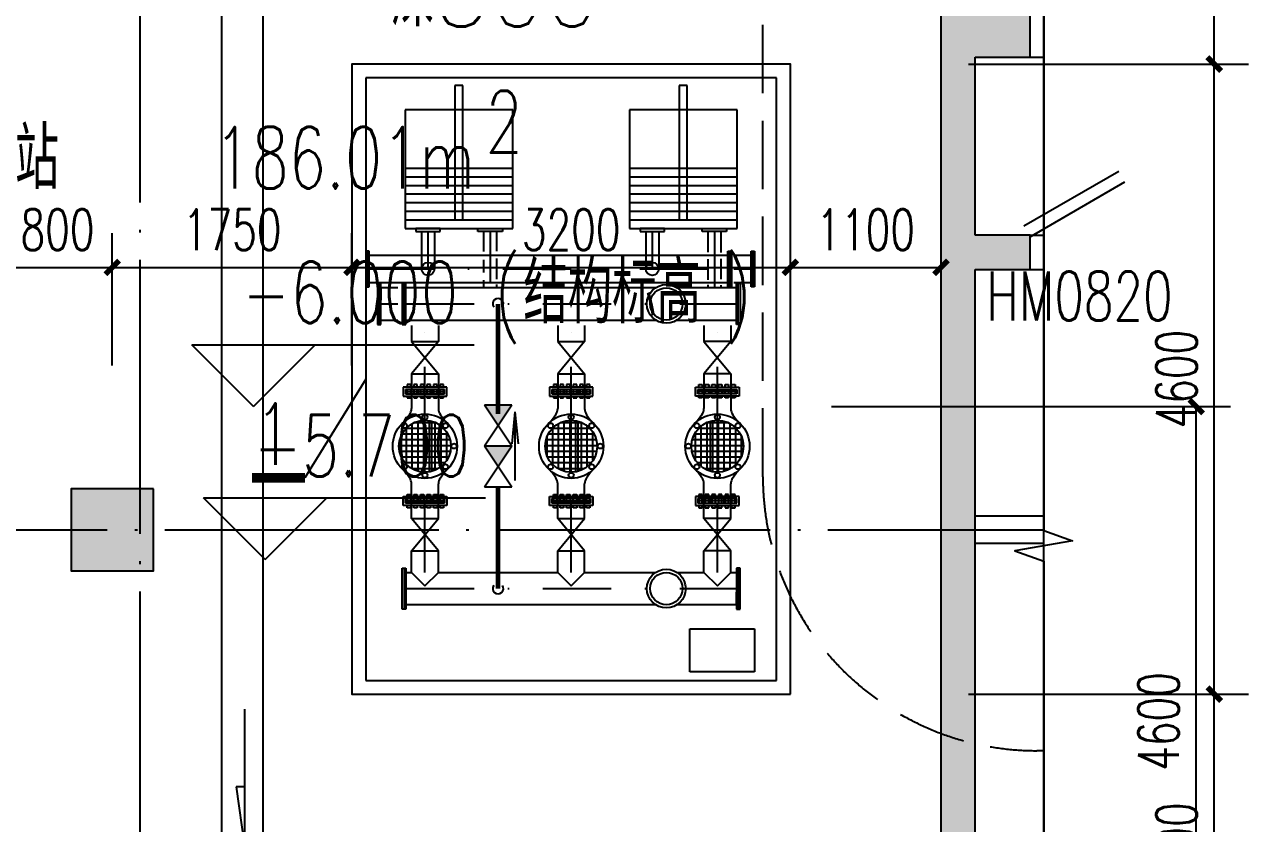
# Model space of a CAD drawing. Extents: x 179183 to 294833, y 947252 to 1004652.
# Drawn here: x 238694 to 247630, y 981425 to 987259 of the extents above; entities that cross this region are included whole.
import ezdxf
from ezdxf.enums import TextEntityAlignment as Align

# ---------------------------------------------------------------- set-up
doc = ezdxf.new("R2010")
doc.units = 0
doc.header["$LTSCALE"] = 1000
for name, pattern in [('CONTINOUS', [0]), ('DASH', [0.35, 0.25, -0.1]), ('DASHDOT', [1, 0.5, -0.25, 0, -0.25]), ('DOTE', [2.42, 2, -0.2, 0.02, -0.2])]:
    doc.linetypes.add(name, pattern=pattern)
for name, color, linetype in [('A-ANNO-IDEN-LEVL', 3, 'Continuous'), ('A-ANNO-TXT', 7, 'Continuous'), ('A-WALL-MSNW', 2, 'Continuous'), ('A-WALL-PATT', 252, 'Continuous'), ('A-WALL-SHEA', 2, 'Continuous'), ('a_bz', 2, 'Continuous'), ('a_shb', 2, 'Continuous'), ('a_shb_jc', 5, 'Continuous'), ('a_shg', 130, 'Continuous'), ('a_建筑_明沟', 1, 'Continuous'), ('a_水', 6, 'Continuous'), ('DIM_SYMB', 3, 'Continuous'), ('DOTE', 1, 'DOTE'), ('E2-栏杆', 92, 'Continuous'), ('PIPE-CUSTOM18', 3, 'HOT_R6'), ('PUB_TEXT', 7, 'Continuous'), ('SHG', 130, 'Continuous'), ('SPACE', 7, 'Continuous'), ('TH_DIM', 3, 'Continuous'), ('WALL', 2, 'Continuous'), ('WINDOW', 4, 'Continuous'), ('WINDOW_TEXT', 7, 'Continuous'), ('结构柱子', 253, 'Continuous')]:
    doc.layers.add(name, color=color, linetype=linetype)
doc.styles.add('_TCH_DIM', font='SIMPLEX', dxfattribs={"bigfont": 'GBCBIG'})
doc.styles.add('_TCH_DIM_T3', font='SIMPLEX', dxfattribs={"width": 0.705882, "bigfont": 'GBCBIG'})
doc.styles.add('_TCH_SPACE', font='SIMPLEX', dxfattribs={"height": 5, "bigfont": 'GBCBIG'})
doc.styles.add('_TCH_WINDOW', font='SIMPLEX', dxfattribs={"height": 3.5, "bigfont": 'GBCBIG'})
doc.styles.add('HZ', font='simplex.shx', dxfattribs={"width": 0.8, "bigfont": 'gbcbig.shx'})
doc.styles.get("Standard").update_dxf_attribs({"font": 'simplex.shx', "width": 0.7, "bigfont": 'gbcbig.shx'})
doc.linetypes.add('HOT_R6', pattern='A,5,-0.1,["R6",Standard,S=0.2,R=0,X=-0.1,Y=-0.1],-0.2', length=5.3)
doc.dimstyles.new('_TCH_ARCH&&100', dxfattribs={"dimtxt": 297.5, "dimasz": 100, "dimexe": 250, "dimexo": 300, "dimgap": 126.25, "dimtad": 1, "dimdec": 0, "dimzin": 0, "dimdsep": 46, "dimtxsty": '_TCH_DIM_T3', "dimblk": 'ARCHTICK', "dimcen": 0.09, "dimclrt": 7, "dimazin": 2, "dimtfac": 1, "dimtdec": 0, "dimtix": 1, "dimtmove": 2, "dimatfit": 3, "dimfxl": 1, "dimtolj": 1, "dimtzin": 0, "dimarcsym": 0})

# ---------------------------------------------------------------- blocks, each defined once
blk = doc.blocks.new('A$Cd0544929')
at = {"layer": 'a_shb'}
for points in [[(1066.2, 2009.9), (866.2, 2009.9), (966.2, 1859.9)], [(1066.2, 1709.9), (866.2, 1709.9), (966.2, 1559.9)]]:
    blk.add_hatch(color=256, dxfattribs=at).paths.add_polyline_path(points)
at = {"layer": 'a_bz', "color": 2, "ltscale": 1000}
for p, q in [((0, 4400), (0, 0)), ((3000, 4400), (0, 4400)), ((3000, 0), (3000, 4400)), ((2644.6, 3102.8), (25.1, 3102.8)), ((2813.7, 3102.8), (2688.4, 3102.8)), ((25.1, 2906.4), (2644.6, 2906.4)), ((234, 2867.1), (110.9, 2867.1)), ((110.9, 2867.1), (110.9, 2775.3)), ((2116.3, 2867.1), (292.5, 2867.1)), ((2707.5, 2867.1), (2272.7, 2867.1)), ((2688.4, 2906.4), (2813.7, 2906.4)), ((110.9, 2631.4), (234, 2631.4)), ((292.5, 2631.4), (2116.3, 2631.4)), ((2272.7, 2631.4), (2707.5, 2631.4)), ((334.3, 2474.2), (530.7, 2474.2)), ((334.3, 2474.2), (530.7, 2238.5)), ((530.7, 2474.2), (334.3, 2238.5)), ((334.3, 2474.2), (530.7, 2474.2)), ((334.3, 2474.2), (530.7, 2238.5)), ((530.7, 2474.2), (334.3, 2238.5)), ((1401.8, 2474.2), (1598.2, 2474.2)), ((1401.8, 2474.2), (1598.2, 2238.5)), ((1598.2, 2474.2), (1401.8, 2238.5)), ((1401.8, 2474.2), (1598.2, 2474.2)), ((1401.8, 2474.2), (1598.2, 2238.5)), ((1598.2, 2474.2), (1401.8, 2238.5)), ((2665.7, 2474.2), (2469.3, 2474.2)), ((2665.7, 2474.2), (2469.3, 2238.5)), ((2469.3, 2474.2), (2665.7, 2238.5)), ((2665.7, 2474.2), (2469.3, 2474.2)), ((2665.7, 2474.2), (2469.3, 2238.5)), ((2469.3, 2474.2), (2665.7, 2238.5)), ((334.3, 2238.5), (530.7, 2238.5)), ((334.3, 2238.5), (530.7, 2238.5)), ((1401.8, 2238.5), (1598.2, 2238.5)), ((1401.8, 2238.5), (1598.2, 2238.5)), ((2665.7, 2238.5), (2469.3, 2238.5)), ((2665.7, 2238.5), (2469.3, 2238.5)), ((334.3, 1181.4), (530.7, 1181.4)), ((334.3, 945.7), (530.7, 1181.4)), ((530.7, 945.7), (334.3, 1181.4)), ((1401.8, 1181.4), (1598.2, 1181.4)), ((1401.8, 945.7), (1598.2, 1181.4)), ((1598.2, 945.7), (1401.8, 1181.4)), ((2665.7, 1181.4), (2469.3, 1181.4)), ((2665.7, 945.7), (2469.3, 1181.4)), ((2469.3, 945.7), (2665.7, 1181.4)), ((334.3, 945.7), (530.7, 945.7)), ((1401.8, 945.7), (1598.2, 945.7)), ((2665.7, 945.7), (2469.3, 945.7)), ((292.5, 788.5), (334.3, 788.5)), ((334.3, 788.5), (432.5, 690.3)), ((432.5, 690.3), (530.7, 788.5)), ((530.7, 788.5), (1401.8, 788.5)), ((1401.8, 788.5), (1500, 690.3)), ((1500, 690.3), (1598.2, 788.5)), ((1598.2, 788.5), (2116.3, 788.5)), ((2272.7, 788.5), (2469.3, 788.5)), ((2469.3, 788.5), (2567.5, 690.3)), ((2567.5, 690.3), (2665.7, 788.5)), ((2665.7, 788.5), (2707.5, 788.5)), ((292.5, 552.8), (292.5, 644.6)), ((2707.5, 552.8), (2707.5, 644.6)), ((2116.3, 552.8), (292.5, 552.8)), ((2707.5, 552.8), (2272.7, 552.8)), ((0, 0), (3000, 0))]:
    blk.add_line(p, q, dxfattribs=at)
at = {"layer": 'a_bz', "ltscale": 1000}
for p, q in [((710.3, 4344.1), (650.8, 4344.1)), ((650.8, 4344.1), (650.8, 3363.3)), ((710.3, 3363.3), (710.3, 4344.1)), ((2347.2, 4344.1), (2287.7, 4344.1)), ((2287.7, 4344.1), (2287.7, 3363.3)), ((2347.2, 3363.3), (2347.2, 4344.1)), ((1074.4, 4165.1), (288.7, 4165.1)), ((288.7, 4165.1), (288.7, 3300.4)), ((1074.4, 3300.4), (1074.4, 4165.1)), ((2711.3, 4165.1), (1925.6, 4165.1)), ((1925.6, 4165.1), (1925.6, 3300.4)), ((2711.3, 3300.4), (2711.3, 4165.1)), ((288.7, 3740.3), (1074.4, 3740.3)), ((288.7, 3677.5), (1074.4, 3677.5)), ((1925.6, 3740.3), (2711.3, 3740.3)), ((1925.6, 3677.5), (2711.3, 3677.5)), ((288.7, 3614.6), (1074.4, 3614.6)), ((1925.6, 3614.6), (2711.3, 3614.6)), ((288.7, 3551.8), (1074.4, 3551.8)), ((288.7, 3488.9), (1074.4, 3488.9)), ((1925.6, 3551.8), (2711.3, 3551.8)), ((1925.6, 3488.9), (2711.3, 3488.9)), ((288.7, 3426.1), (1074.4, 3426.1)), ((1925.6, 3426.1), (2711.3, 3426.1)), ((288.7, 3363.3), (1074.4, 3363.3)), ((650.8, 3363.3), (710.3, 3363.3)), ((1925.6, 3363.3), (2711.3, 3363.3)), ((2287.7, 3363.3), (2347.2, 3363.3)), ((288.7, 3300.4), (1074.4, 3300.4)), ((543.9, 3300.4), (365.6, 3300.4)), ((365.6, 3300.4), (365.6, 3278.5)), ((365.6, 3278.5), (543.9, 3278.5)), ((407.6, 3278.5), (407.6, 3004.6)), ((501.9, 3278.5), (501.9, 3004.6)), ((543.9, 3278.5), (543.9, 3300.4)), ((819.2, 3278.5), (819.2, 3300.4)), ((819.2, 3300.4), (997.5, 3300.4)), ((997.5, 3278.5), (819.2, 3278.5)), ((861.2, 3278.5), (861.2, 3130.6)), ((955.5, 3278.5), (955.5, 3134.2)), ((997.5, 3300.4), (997.5, 3278.5)), ((1925.6, 3300.4), (2711.3, 3300.4)), ((2180.8, 3300.4), (2002.5, 3300.4)), ((2002.5, 3300.4), (2002.5, 3278.5)), ((2002.5, 3278.5), (2180.8, 3278.5)), ((2044.5, 3278.5), (2044.5, 3004.6)), ((2138.8, 3278.5), (2138.8, 3004.6)), ((2180.8, 3278.5), (2180.8, 3300.4)), ((2456.1, 3278.5), (2456.1, 3300.4)), ((2456.1, 3300.4), (2634.4, 3300.4)), ((2634.4, 3278.5), (2456.1, 3278.5)), ((2498.1, 3278.5), (2498.1, 3126)), ((2592.4, 3278.5), (2592.4, 3124.8)), ((2634.4, 3300.4), (2634.4, 3278.5)), ((25.1, 3135.1), (0, 3135.1)), ((0, 3135.1), (0, 2874.1)), ((12.5, 2874.1), (12.5, 3135.1)), ((25.1, 2874.1), (25.1, 3135.1)), ((2644.6, 2874.1), (2644.6, 3135.1)), ((2644.6, 3135.1), (2669.7, 3135.1)), ((2657.1, 2874.1), (2657.1, 3135.1)), ((2669.7, 3135.1), (2669.7, 2874.1)), ((2813.7, 2874.1), (2813.7, 3135.1)), ((2813.7, 3135.1), (2838.8, 3135.1)), ((2826.3, 2874.1), (2826.3, 3135.1)), ((2838.8, 3135.1), (2838.8, 2874.1)), ((0, 2874.1), (25.1, 2874.1)), ((85.8, 2899.4), (85.8, 2599.1)), ((85.8, 2899.4), (110.9, 2899.4)), ((98.3, 2599.1), (98.3, 2899.4)), ((110.9, 2599.1), (110.9, 2899.4)), ((292.5, 2899.4), (267.4, 2899.4)), ((267.4, 2899.4), (267.4, 2599.1)), ((280, 2599.1), (280, 2899.4)), ((292.5, 2599.1), (292.5, 2899.4)), ((955.5, 2891.8), (955.5, 2867.1)), ((2498.1, 2887.8), (2498.1, 2867.1)), ((2592.4, 2886.7), (2592.4, 2867.1)), ((2669.7, 2874.1), (2644.6, 2874.1)), ((2707.5, 2599.1), (2707.5, 2899.4)), ((2707.5, 2899.4), (2732.6, 2899.4)), ((2720, 2599.1), (2720, 2899.4)), ((2732.6, 2899.4), (2732.6, 2599.1)), ((2838.8, 2874.1), (2813.7, 2874.1)), ((85.8, 2599.1), (110.9, 2599.1)), ((267.4, 2599.1), (292.5, 2599.1)), ((334.3, 2592.1), (334.3, 2474.2)), ((334.3, 2592.1), (334.3, 2474.2)), ((530.7, 2592.1), (530.7, 2474.2)), ((530.7, 2592.1), (530.7, 2474.2)), ((1401.8, 2592.1), (1401.8, 2474.2)), ((1401.8, 2592.1), (1401.8, 2474.2)), ((1598.2, 2592.1), (1598.2, 2474.2)), ((1598.2, 2592.1), (1598.2, 2474.2)), ((2469.3, 2592.1), (2469.3, 2474.2)), ((2469.3, 2592.1), (2469.3, 2474.2)), ((2665.7, 2592.1), (2665.7, 2474.2)), ((2665.7, 2592.1), (2665.7, 2474.2)), ((2732.6, 2599.1), (2707.5, 2599.1)), ((334.3, 2238.5), (334.3, 1985.5)), ((530.7, 2238.5), (530.7, 1985.5)), ((1401.8, 2238.5), (1401.8, 1985.5)), ((1598.2, 2238.5), (1598.2, 1985.5)), ((2469.3, 2238.5), (2469.3, 1985.5)), ((2665.7, 2238.5), (2665.7, 1985.5)), ((328.7, 2159.9), (303.4, 2159.9)), ((303.4, 2159.9), (303.4, 2141.8)), ((328.7, 2141.8), (328.7, 2159.9)), ((376.7, 2159.9), (351.4, 2159.9)), ((351.4, 2159.9), (351.4, 2141.8)), ((376.7, 2141.8), (376.7, 2159.9)), ((424.7, 2159.9), (399.4, 2159.9)), ((399.4, 2159.9), (399.4, 2141.8)), ((424.7, 2141.8), (424.7, 2159.9)), ((472.7, 2159.9), (447.4, 2159.9)), ((447.4, 2159.9), (447.4, 2141.8)), ((472.7, 2141.8), (472.7, 2159.9)), ((520.7, 2159.9), (495.4, 2159.9)), ((495.4, 2159.9), (495.4, 2141.8)), ((520.7, 2141.8), (520.7, 2159.9)), ((568.7, 2159.9), (543.4, 2159.9)), ((543.4, 2159.9), (543.4, 2141.8)), ((568.7, 2141.8), (568.7, 2159.9)), ((1396.3, 2159.9), (1370.9, 2159.9)), ((1370.9, 2159.9), (1370.9, 2141.8)), ((1396.3, 2141.8), (1396.3, 2159.9)), ((1444.3, 2159.9), (1418.9, 2159.9)), ((1418.9, 2159.9), (1418.9, 2141.8)), ((1444.3, 2141.8), (1444.3, 2159.9)), ((1492.3, 2159.9), (1466.9, 2159.9)), ((1466.9, 2159.9), (1466.9, 2141.8)), ((1492.3, 2141.8), (1492.3, 2159.9)), ((1540.2, 2159.9), (1514.9, 2159.9)), ((1514.9, 2159.9), (1514.9, 2141.8)), ((1540.2, 2141.8), (1540.2, 2159.9)), ((1588.2, 2159.9), (1562.9, 2159.9)), ((1562.9, 2159.9), (1562.9, 2141.8)), ((1588.2, 2141.8), (1588.2, 2159.9)), ((1636.2, 2159.9), (1610.9, 2159.9)), ((1610.9, 2159.9), (1610.9, 2141.8)), ((1636.2, 2141.8), (1636.2, 2159.9)), ((2431.3, 2141.8), (2431.3, 2159.9)), ((2431.3, 2159.9), (2456.6, 2159.9)), ((2456.6, 2159.9), (2456.6, 2141.8)), ((2479.3, 2141.8), (2479.3, 2159.9)), ((2479.3, 2159.9), (2504.6, 2159.9)), ((2504.6, 2159.9), (2504.6, 2141.8)), ((2527.3, 2141.8), (2527.3, 2159.9)), ((2527.3, 2159.9), (2552.6, 2159.9)), ((2552.6, 2159.9), (2552.6, 2141.8)), ((2575.3, 2141.8), (2575.3, 2159.9)), ((2575.3, 2159.9), (2600.6, 2159.9)), ((2600.6, 2159.9), (2600.6, 2141.8)), ((2623.3, 2141.8), (2623.3, 2159.9)), ((2623.3, 2159.9), (2648.6, 2159.9)), ((2648.6, 2159.9), (2648.6, 2141.8)), ((2671.3, 2141.8), (2671.3, 2159.9)), ((2671.3, 2159.9), (2696.6, 2159.9)), ((2696.6, 2159.9), (2696.6, 2141.8)), ((591.4, 2141.8), (273.6, 2141.8)), ((273.6, 2141.8), (273.6, 2076.1)), ((273.6, 2076.1), (591.4, 2076.1)), ((574.6, 2125), (290.4, 2125)), ((290.4, 2125), (290.4, 2092.8)), ((290.4, 2108.9), (574.6, 2108.9)), ((290.4, 2092.8), (574.6, 2092.8)), ((303.4, 2125), (303.4, 2092.8)), ((303.4, 2076.1), (303.4, 2063.5)), ((303.4, 2063.5), (328.7, 2063.5)), ((328.7, 2092.8), (328.7, 2125)), ((328.7, 2063.5), (328.7, 2076.1)), ((351.4, 2125), (351.4, 2092.8)), ((351.4, 2076.1), (351.4, 2063.5)), ((351.4, 2063.5), (376.7, 2063.5)), ((376.7, 2092.8), (376.7, 2125)), ((376.7, 2063.5), (376.7, 2076.1)), ((382.2, 2125), (382.2, 2092.8)), ((399.4, 2125), (399.4, 2092.8)), ((399.4, 2076.1), (399.4, 2063.5)), ((399.4, 2063.5), (424.7, 2063.5)), ((424.7, 2092.8), (424.7, 2125)), ((424.7, 2063.5), (424.7, 2076.1)), ((447.4, 2125), (447.4, 2092.8)), ((447.4, 2076.1), (447.4, 2063.5)), ((447.4, 2063.5), (472.7, 2063.5)), ((472.7, 2092.8), (472.7, 2125)), ((472.7, 2063.5), (472.7, 2076.1)), ((482.8, 2125), (482.8, 2092.8)), ((495.4, 2125), (495.4, 2092.8)), ((495.4, 2076.1), (495.4, 2063.5)), ((495.4, 2063.5), (520.7, 2063.5)), ((520.7, 2092.8), (520.7, 2125)), ((520.7, 2063.5), (520.7, 2076.1)), ((543.4, 2125), (543.4, 2092.8)), ((543.4, 2076.1), (543.4, 2063.5)), ((543.4, 2063.5), (568.7, 2063.5)), ((568.7, 2092.8), (568.7, 2125)), ((568.7, 2063.5), (568.7, 2076.1)), ((574.6, 2092.8), (574.6, 2125)), ((591.4, 2076.1), (591.4, 2141.8)), ((1658.9, 2141.8), (1341.1, 2141.8)), ((1341.1, 2141.8), (1341.1, 2076.1)), ((1341.1, 2076.1), (1658.9, 2076.1)), ((1642.1, 2125), (1357.9, 2125)), ((1357.9, 2125), (1357.9, 2092.8)), ((1357.9, 2108.9), (1642.1, 2108.9)), ((1357.9, 2092.8), (1642.1, 2092.8)), ((1370.9, 2125), (1370.9, 2092.8)), ((1370.9, 2076.1), (1370.9, 2063.5)), ((1370.9, 2063.5), (1396.3, 2063.5)), ((1396.3, 2092.8), (1396.3, 2125)), ((1396.3, 2063.5), (1396.3, 2076.1)), ((1418.9, 2125), (1418.9, 2092.8)), ((1418.9, 2076.1), (1418.9, 2063.5)), ((1418.9, 2063.5), (1444.3, 2063.5)), ((1444.3, 2092.8), (1444.3, 2125)), ((1444.3, 2063.5), (1444.3, 2076.1)), ((1449.7, 2125), (1449.7, 2092.8)), ((1466.9, 2125), (1466.9, 2092.8)), ((1466.9, 2076.1), (1466.9, 2063.5)), ((1466.9, 2063.5), (1492.3, 2063.5)), ((1492.3, 2092.8), (1492.3, 2125)), ((1492.3, 2063.5), (1492.3, 2076.1)), ((1514.9, 2125), (1514.9, 2092.8)), ((1514.9, 2076.1), (1514.9, 2063.5)), ((1514.9, 2063.5), (1540.2, 2063.5)), ((1540.2, 2092.8), (1540.2, 2125)), ((1540.2, 2063.5), (1540.2, 2076.1)), ((1550.3, 2125), (1550.3, 2092.8)), ((1562.9, 2125), (1562.9, 2092.8)), ((1562.9, 2076.1), (1562.9, 2063.5)), ((1562.9, 2063.5), (1588.2, 2063.5)), ((1588.2, 2092.8), (1588.2, 2125)), ((1588.2, 2063.5), (1588.2, 2076.1)), ((1610.9, 2125), (1610.9, 2092.8)), ((1610.9, 2076.1), (1610.9, 2063.5)), ((1610.9, 2063.5), (1636.2, 2063.5)), ((1636.2, 2092.8), (1636.2, 2125)), ((1636.2, 2063.5), (1636.2, 2076.1)), ((1642.1, 2092.8), (1642.1, 2125)), ((1658.9, 2076.1), (1658.9, 2141.8)), ((2408.6, 2076.1), (2408.6, 2141.8)), ((2408.6, 2141.8), (2726.4, 2141.8)), ((2726.4, 2076.1), (2408.6, 2076.1)), ((2425.4, 2092.8), (2425.4, 2125)), ((2425.4, 2125), (2709.6, 2125)), ((2709.6, 2108.9), (2425.4, 2108.9)), ((2709.6, 2092.8), (2425.4, 2092.8)), ((2431.3, 2092.8), (2431.3, 2125)), ((2431.3, 2063.5), (2431.3, 2076.1)), ((2456.6, 2063.5), (2431.3, 2063.5)), ((2456.6, 2125), (2456.6, 2092.8)), ((2456.6, 2076.1), (2456.6, 2063.5)), ((2479.3, 2092.8), (2479.3, 2125)), ((2479.3, 2063.5), (2479.3, 2076.1)), ((2504.6, 2063.5), (2479.3, 2063.5)), ((2504.6, 2125), (2504.6, 2092.8)), ((2504.6, 2076.1), (2504.6, 2063.5)), ((2517.2, 2125), (2517.2, 2092.8)), ((2527.3, 2092.8), (2527.3, 2125)), ((2527.3, 2063.5), (2527.3, 2076.1)), ((2552.6, 2063.5), (2527.3, 2063.5)), ((2552.6, 2125), (2552.6, 2092.8)), ((2552.6, 2076.1), (2552.6, 2063.5)), ((2575.3, 2092.8), (2575.3, 2125)), ((2575.3, 2063.5), (2575.3, 2076.1)), ((2600.6, 2063.5), (2575.3, 2063.5)), ((2600.6, 2125), (2600.6, 2092.8)), ((2600.6, 2076.1), (2600.6, 2063.5)), ((2617.8, 2125), (2617.8, 2092.8)), ((2623.3, 2092.8), (2623.3, 2125)), ((2623.3, 2063.5), (2623.3, 2076.1)), ((2648.6, 2063.5), (2623.3, 2063.5)), ((2648.6, 2125), (2648.6, 2092.8)), ((2648.6, 2076.1), (2648.6, 2063.5)), ((2671.3, 2092.8), (2671.3, 2125)), ((2671.3, 2063.5), (2671.3, 2076.1)), ((2696.6, 2063.5), (2671.3, 2063.5)), ((2696.6, 2125), (2696.6, 2092.8)), ((2696.6, 2076.1), (2696.6, 2063.5)), ((2709.6, 2125), (2709.6, 2092.8)), ((2726.4, 2141.8), (2726.4, 2076.1)), ((320, 1940.3), (288.3, 1895.2)), ((513.8, 1881.2), (351.1, 1881.2)), ((382.2, 1527.2), (382.2, 1892.7)), ((382.3, 1527.1), (382.3, 1892.8)), ((424.2, 1520.6), (424.2, 1899.3)), ((432.5, 1516.3), (432.5, 1903.6)), ((466.1, 1523.4), (466.1, 1896.5)), ((482.8, 1527.2), (482.8, 1892.7)), ((508, 1536.1), (508, 1883.8)), ((545, 1940.3), (576.7, 1895.2)), ((1387.5, 1940.3), (1355.8, 1895.2)), ((1581.4, 1881.2), (1418.6, 1881.2)), ((1449.7, 1527.2), (1449.7, 1892.7)), ((1449.8, 1527.1), (1449.8, 1892.8)), ((1491.7, 1520.6), (1491.7, 1899.3)), ((1500, 1516.3), (1500, 1903.6)), ((1533.6, 1523.4), (1533.6, 1896.5)), ((1550.3, 1527.2), (1550.3, 1892.7)), ((1575.5, 1536.1), (1575.5, 1883.8)), ((1612.5, 1940.3), (1644.2, 1895.2)), ((2455, 1940.3), (2423.3, 1895.2)), ((2648.9, 1881.2), (2486.2, 1881.2)), ((2491.9, 1536.1), (2491.9, 1883.8)), ((2517.2, 1527.2), (2517.2, 1892.7)), ((2533.8, 1523.4), (2533.8, 1896.5)), ((2567.5, 1516.3), (2567.5, 1903.6)), ((2575.7, 1520.6), (2575.7, 1899.3)), ((2617.6, 1527.1), (2617.6, 1892.8)), ((2617.8, 1527.2), (2617.8, 1892.7)), ((2680, 1940.3), (2711.7, 1895.2)), ((600.7, 1797.4), (264.3, 1797.4)), ((571.1, 1839.3), (293.9, 1839.3)), ((298.5, 1575.9), (298.5, 1844)), ((340.4, 1544.3), (340.4, 1875.6)), ((549.9, 1561.1), (549.9, 1858.8)), ((591.8, 1607.3), (591.8, 1812.6)), ((1668.2, 1797.4), (1331.8, 1797.4)), ((1638.6, 1839.3), (1361.4, 1839.3)), ((1366, 1575.9), (1366, 1844)), ((1407.9, 1544.3), (1407.9, 1875.6)), ((1617.4, 1561.1), (1617.4, 1858.8)), ((1659.3, 1607.3), (1659.3, 1812.6)), ((2735.7, 1797.4), (2399.3, 1797.4)), ((2408.1, 1607.4), (2408.1, 1812.5)), ((2706.1, 1839.3), (2428.9, 1839.3)), ((2450, 1561.2), (2450, 1858.7)), ((2659.5, 1544.2), (2659.5, 1875.7)), ((2701.5, 1575.8), (2701.5, 1844.1)), ((622, 1713.5), (242.9, 1713.5)), ((616.5, 1755.5), (248.4, 1755.5)), ((256.6, 1639.3), (256.6, 1780.6)), ((1689.5, 1713.5), (1310.5, 1713.5)), ((1684, 1755.5), (1316, 1755.5)), ((1324.1, 1639.3), (1324.1, 1780.6)), ((2757.1, 1713.5), (2378, 1713.5)), ((2751.6, 1755.5), (2383.5, 1755.5)), ((2743.4, 1639.1), (2743.4, 1780.8)), ((618.1, 1671.6), (246.8, 1671.6)), ((604.2, 1629.7), (260.7, 1629.7)), ((1685.7, 1671.6), (1314.3, 1671.6)), ((1671.8, 1629.7), (1328.2, 1629.7)), ((2753.2, 1671.6), (2381.9, 1671.6)), ((2739.3, 1629.7), (2395.8, 1629.7)), ((577.5, 1587.8), (287.5, 1587.8)), ((320, 1479.6), (288.3, 1524.7)), ((527.5, 1545.9), (337.5, 1545.9)), ((545, 1479.6), (576.7, 1524.7)), ((1645, 1587.8), (1355, 1587.8)), ((1387.5, 1479.6), (1355.8, 1524.7)), ((1595, 1545.9), (1405, 1545.9)), ((1612.5, 1479.6), (1644.2, 1524.7)), ((2712.5, 1587.8), (2422.5, 1587.8)), ((2455, 1479.6), (2423.3, 1524.7)), ((2662.5, 1545.9), (2472.5, 1545.9)), ((2680, 1479.6), (2711.7, 1524.7)), ((334.3, 1181.4), (334.3, 1434.4)), ((530.7, 1181.4), (530.7, 1434.4)), ((1401.8, 1181.4), (1401.8, 1434.4)), ((1598.2, 1181.4), (1598.2, 1434.4)), ((2469.3, 1181.4), (2469.3, 1434.4)), ((2665.7, 1181.4), (2665.7, 1434.4)), ((273.6, 1278.1), (273.6, 1343.8)), ((273.6, 1343.8), (591.4, 1343.8)), ((303.4, 1343.8), (303.4, 1356.4)), ((303.4, 1356.4), (328.7, 1356.4)), ((328.7, 1356.4), (328.7, 1343.8)), ((351.4, 1343.8), (351.4, 1356.4)), ((351.4, 1356.4), (376.7, 1356.4)), ((376.7, 1356.4), (376.7, 1343.8)), ((399.4, 1343.8), (399.4, 1356.4)), ((399.4, 1356.4), (424.7, 1356.4)), ((424.7, 1356.4), (424.7, 1343.8)), ((447.4, 1343.8), (447.4, 1356.4)), ((447.4, 1356.4), (472.7, 1356.4)), ((472.7, 1356.4), (472.7, 1343.8)), ((495.4, 1343.8), (495.4, 1356.4)), ((495.4, 1356.4), (520.7, 1356.4)), ((520.7, 1356.4), (520.7, 1343.8)), ((543.4, 1343.8), (543.4, 1356.4)), ((543.4, 1356.4), (568.7, 1356.4)), ((568.7, 1356.4), (568.7, 1343.8)), ((591.4, 1343.8), (591.4, 1278.1)), ((1341.1, 1278.1), (1341.1, 1343.8)), ((1341.1, 1343.8), (1658.9, 1343.8)), ((1370.9, 1343.8), (1370.9, 1356.4)), ((1370.9, 1356.4), (1396.3, 1356.4)), ((1396.3, 1356.4), (1396.3, 1343.8)), ((1418.9, 1343.8), (1418.9, 1356.4)), ((1418.9, 1356.4), (1444.3, 1356.4)), ((1444.3, 1356.4), (1444.3, 1343.8)), ((1466.9, 1343.8), (1466.9, 1356.4)), ((1466.9, 1356.4), (1492.3, 1356.4)), ((1492.3, 1356.4), (1492.3, 1343.8)), ((1514.9, 1343.8), (1514.9, 1356.4)), ((1514.9, 1356.4), (1540.2, 1356.4)), ((1540.2, 1356.4), (1540.2, 1343.8)), ((1562.9, 1343.8), (1562.9, 1356.4)), ((1562.9, 1356.4), (1588.2, 1356.4)), ((1588.2, 1356.4), (1588.2, 1343.8)), ((1610.9, 1343.8), (1610.9, 1356.4)), ((1610.9, 1356.4), (1636.2, 1356.4)), ((1636.2, 1356.4), (1636.2, 1343.8)), ((1658.9, 1343.8), (1658.9, 1278.1)), ((2408.6, 1343.8), (2408.6, 1278.1)), ((2726.4, 1343.8), (2408.6, 1343.8)), ((2456.6, 1356.4), (2431.3, 1356.4)), ((2431.3, 1356.4), (2431.3, 1343.8)), ((2456.6, 1343.8), (2456.6, 1356.4)), ((2504.6, 1356.4), (2479.3, 1356.4)), ((2479.3, 1356.4), (2479.3, 1343.8)), ((2504.6, 1343.8), (2504.6, 1356.4)), ((2552.6, 1356.4), (2527.3, 1356.4)), ((2527.3, 1356.4), (2527.3, 1343.8)), ((2552.6, 1343.8), (2552.6, 1356.4)), ((2600.6, 1356.4), (2575.3, 1356.4)), ((2575.3, 1356.4), (2575.3, 1343.8)), ((2600.6, 1343.8), (2600.6, 1356.4)), ((2648.6, 1356.4), (2623.3, 1356.4)), ((2623.3, 1356.4), (2623.3, 1343.8)), ((2648.6, 1343.8), (2648.6, 1356.4)), ((2696.6, 1356.4), (2671.3, 1356.4)), ((2671.3, 1356.4), (2671.3, 1343.8)), ((2696.6, 1343.8), (2696.6, 1356.4)), ((2726.4, 1278.1), (2726.4, 1343.8)), ((591.4, 1278.1), (273.6, 1278.1)), ((290.4, 1294.9), (290.4, 1327.1)), ((290.4, 1327.1), (574.6, 1327.1)), ((290.4, 1311), (574.6, 1311)), ((574.6, 1294.9), (290.4, 1294.9)), ((303.4, 1294.9), (303.4, 1327.1)), ((303.4, 1260), (303.4, 1278.1)), ((328.7, 1260), (303.4, 1260)), ((328.7, 1327.1), (328.7, 1294.9)), ((328.7, 1278.1), (328.7, 1260)), ((351.4, 1294.9), (351.4, 1327.1)), ((351.4, 1260), (351.4, 1278.1)), ((376.7, 1260), (351.4, 1260)), ((376.7, 1327.1), (376.7, 1294.9)), ((376.7, 1278.1), (376.7, 1260)), ((382.2, 1294.9), (382.2, 1327.1)), ((399.4, 1294.9), (399.4, 1327.1)), ((399.4, 1260), (399.4, 1278.1)), ((424.7, 1260), (399.4, 1260)), ((424.7, 1327.1), (424.7, 1294.9)), ((424.7, 1278.1), (424.7, 1260)), ((447.4, 1294.9), (447.4, 1327.1)), ((447.4, 1260), (447.4, 1278.1)), ((472.7, 1260), (447.4, 1260)), ((472.7, 1327.1), (472.7, 1294.9)), ((472.7, 1278.1), (472.7, 1260)), ((482.8, 1294.9), (482.8, 1327.1)), ((495.4, 1294.9), (495.4, 1327.1)), ((495.4, 1260), (495.4, 1278.1)), ((520.7, 1260), (495.4, 1260)), ((520.7, 1327.1), (520.7, 1294.9)), ((520.7, 1278.1), (520.7, 1260)), ((543.4, 1294.9), (543.4, 1327.1)), ((543.4, 1260), (543.4, 1278.1)), ((568.7, 1260), (543.4, 1260)), ((568.7, 1327.1), (568.7, 1294.9)), ((568.7, 1278.1), (568.7, 1260)), ((574.6, 1327.1), (574.6, 1294.9)), ((1658.9, 1278.1), (1341.1, 1278.1)), ((1357.9, 1294.9), (1357.9, 1327.1)), ((1357.9, 1327.1), (1642.1, 1327.1)), ((1357.9, 1311), (1642.1, 1311)), ((1642.1, 1294.9), (1357.9, 1294.9)), ((1370.9, 1294.9), (1370.9, 1327.1)), ((1370.9, 1260), (1370.9, 1278.1)), ((1396.3, 1260), (1370.9, 1260)), ((1396.3, 1327.1), (1396.3, 1294.9)), ((1396.3, 1278.1), (1396.3, 1260)), ((1418.9, 1294.9), (1418.9, 1327.1)), ((1418.9, 1260), (1418.9, 1278.1)), ((1444.3, 1260), (1418.9, 1260)), ((1444.3, 1327.1), (1444.3, 1294.9)), ((1444.3, 1278.1), (1444.3, 1260)), ((1449.7, 1294.9), (1449.7, 1327.1)), ((1466.9, 1294.9), (1466.9, 1327.1)), ((1466.9, 1260), (1466.9, 1278.1)), ((1492.3, 1260), (1466.9, 1260)), ((1492.3, 1327.1), (1492.3, 1294.9)), ((1492.3, 1278.1), (1492.3, 1260)), ((1514.9, 1294.9), (1514.9, 1327.1)), ((1514.9, 1260), (1514.9, 1278.1)), ((1540.2, 1260), (1514.9, 1260)), ((1540.2, 1327.1), (1540.2, 1294.9)), ((1540.2, 1278.1), (1540.2, 1260)), ((1550.3, 1294.9), (1550.3, 1327.1)), ((1562.9, 1294.9), (1562.9, 1327.1)), ((1562.9, 1260), (1562.9, 1278.1)), ((1588.2, 1260), (1562.9, 1260)), ((1588.2, 1327.1), (1588.2, 1294.9)), ((1588.2, 1278.1), (1588.2, 1260)), ((1610.9, 1294.9), (1610.9, 1327.1)), ((1610.9, 1260), (1610.9, 1278.1)), ((1636.2, 1260), (1610.9, 1260)), ((1636.2, 1327.1), (1636.2, 1294.9)), ((1636.2, 1278.1), (1636.2, 1260)), ((1642.1, 1327.1), (1642.1, 1294.9)), ((2408.6, 1278.1), (2726.4, 1278.1)), ((2425.4, 1327.1), (2425.4, 1294.9)), ((2709.6, 1327.1), (2425.4, 1327.1)), ((2709.6, 1311), (2425.4, 1311)), ((2425.4, 1294.9), (2709.6, 1294.9)), ((2431.3, 1327.1), (2431.3, 1294.9)), ((2431.3, 1278.1), (2431.3, 1260)), ((2431.3, 1260), (2456.6, 1260)), ((2456.6, 1294.9), (2456.6, 1327.1)), ((2456.6, 1260), (2456.6, 1278.1)), ((2479.3, 1327.1), (2479.3, 1294.9)), ((2479.3, 1278.1), (2479.3, 1260)), ((2479.3, 1260), (2504.6, 1260)), ((2504.6, 1294.9), (2504.6, 1327.1)), ((2504.6, 1260), (2504.6, 1278.1)), ((2517.2, 1294.9), (2517.2, 1327.1)), ((2527.3, 1327.1), (2527.3, 1294.9)), ((2527.3, 1278.1), (2527.3, 1260)), ((2527.3, 1260), (2552.6, 1260)), ((2552.6, 1294.9), (2552.6, 1327.1)), ((2552.6, 1260), (2552.6, 1278.1)), ((2575.3, 1327.1), (2575.3, 1294.9)), ((2575.3, 1278.1), (2575.3, 1260)), ((2575.3, 1260), (2600.6, 1260)), ((2600.6, 1294.9), (2600.6, 1327.1)), ((2600.6, 1260), (2600.6, 1278.1)), ((2617.8, 1294.9), (2617.8, 1327.1)), ((2623.3, 1327.1), (2623.3, 1294.9)), ((2623.3, 1278.1), (2623.3, 1260)), ((2623.3, 1260), (2648.6, 1260)), ((2648.6, 1294.9), (2648.6, 1327.1)), ((2648.6, 1260), (2648.6, 1278.1)), ((2671.3, 1327.1), (2671.3, 1294.9)), ((2671.3, 1278.1), (2671.3, 1260)), ((2671.3, 1260), (2696.6, 1260)), ((2696.6, 1294.9), (2696.6, 1327.1)), ((2696.6, 1260), (2696.6, 1278.1)), ((2709.6, 1294.9), (2709.6, 1327.1)), ((334.3, 788.5), (334.3, 945.7)), ((530.7, 788.5), (530.7, 945.7)), ((1401.8, 788.5), (1401.8, 945.7)), ((1598.2, 788.5), (1598.2, 945.7)), ((2469.3, 788.5), (2469.3, 945.7)), ((2665.7, 788.5), (2665.7, 945.7)), ((267.4, 520.5), (267.4, 820.8)), ((267.4, 820.8), (292.5, 820.8)), ((280, 820.8), (280, 520.5)), ((292.5, 820.8), (292.5, 520.5)), ((2707.5, 820.8), (2707.5, 520.5)), ((2732.6, 820.8), (2707.5, 820.8)), ((2720, 820.8), (2720, 520.5)), ((2732.6, 520.5), (2732.6, 820.8)), ((292.5, 520.5), (267.4, 520.5)), ((2707.5, 520.5), (2732.6, 520.5)), ((2366.1, 61.9), (2366.1, 375.9)), ((2366.1, 375.9), (2837.8, 375.9)), ((2837.8, 375.9), (2837.8, 61.9)), ((2837.8, 61.9), (2366.1, 61.9))]:
    blk.add_line(p, q, dxfattribs=at)
at = {"layer": 'a_bz', "color": 1, "linetype": 'DASHDOT'}
for p, q in [((454.8, 3278.5), (454.8, 3004.6)), ((908.3, 3278.5), (908.3, 2908.4)), ((2091.7, 3278.5), (2091.7, 3004.6)), ((2545.2, 3278.5), (2545.2, 2867.1)), ((0, 3004.6), (2644.6, 3004.6)), ((2688.4, 3004.6), (2813.7, 3004.6)), ((110.9, 2749.2), (234, 2749.2)), ((292.5, 2749.2), (2707.5, 2749.2)), ((432.5, 788.5), (432.5, 2589.9)), ((1500, 788.5), (1500, 2589.9)), ((2567.5, 788.5), (2567.5, 2589.9)), ((292.5, 670.7), (2707.5, 670.7))]:
    blk.add_line(p, q, dxfattribs=at)
at = {"layer": 'a_bz', "linetype": 'DASH', "ltscale": 1000}
for p, q in [((861.2, 3070.6), (861.2, 2978.9)), ((955.5, 3080), (955.5, 2930.6)), ((2498.1, 3076.9), (2498.1, 2924)), ((2592.4, 3079.3), (2592.4, 2929.9)), ((861.2, 2921.2), (861.2, 2867.1))]:
    blk.add_line(p, q, dxfattribs=at)
at = {"layer": 'a_bz', "color": 3}
for q in [(1065.8, 1728.5), (1112.4, 1728.5), (1089.1, 1459.9)]:
    blk.add_line((1089.1, 1959.9), q, dxfattribs=at)
at = {"layer": 'a_bz', "ltscale": 1000}
for centre, radius in [((454.8, 3004.6), 47.1), ((2091.7, 3004.6), 47.1), ((2194.5, 2749.2), 141.4), ((2194.5, 2749.2), 117.9), ((432.5, 1709.9), 234.8), ((432.5, 1709.9), 189.6), ((282.4, 1860), 18.6), ((432.5, 1922.2), 18.6), ((582.5, 1860), 18.6), ((1500, 1709.9), 234.8), ((1500, 1709.9), 189.6), ((1349.9, 1860), 18.6), ((1500, 1922.2), 18.6), ((1650.1, 1860), 18.6), ((2567.5, 1709.9), 234.8), ((2567.5, 1709.9), 189.6), ((2417.5, 1860), 18.6), ((2567.5, 1922.2), 18.6), ((2717.6, 1860), 18.6), ((644.7, 1710.8), 18.6), ((1712.2, 1710.8), 18.6), ((2355.3, 1710.8), 18.6), ((282.4, 1559.9), 18.6), ((582.5, 1559.9), 18.6), ((1349.9, 1559.9), 18.6), ((1650.1, 1559.9), 18.6), ((2417.5, 1559.9), 18.6), ((2717.6, 1559.9), 18.6), ((432.5, 1497.7), 18.6), ((1500, 1497.7), 18.6), ((2567.5, 1497.7), 18.6), ((2194.5, 670.7), 141.4), ((2194.5, 670.7), 117.9)]:
    blk.add_circle(centre, radius, dxfattribs=at)
for centre, start, end in [((255.7, 1985.5), 324.89417, 0), ((609.3, 1985.5), 180, 215.10583), ((1323.2, 1985.5), 324.89417, 0), ((1676.8, 1985.5), 180, 215.10583), ((2390.7, 1985.5), 324.89417, 360), ((2744.3, 1985.5), 180, 215.10583), ((255.7, 1434.4), 0, 35.10583), ((609.3, 1434.4), 144.89417, 180), ((1323.2, 1434.4), 0, 35.10583), ((1676.8, 1434.4), 144.89417, 180), ((2390.7, 1434.4), 0, 35.10583), ((2744.3, 1434.4), 144.89417, 180)]:
    blk.add_arc(centre, 78.6, start, end, dxfattribs=at)
at = {"layer": 'a_shb'}
for p, q in [((1066.2, 2009.9), (866.2, 2009.9)), ((1066.2, 2009.9), (866.2, 2009.9)), ((1066.2, 1709.9), (866.2, 2009.9)), ((1066.2, 2009.9), (866.2, 1709.9)), ((1066.2, 1709.9), (866.2, 1709.9)), ((1066.2, 1709.9), (866.2, 1709.9)), ((1066.2, 1409.9), (866.2, 1709.9)), ((1066.2, 1709.9), (866.2, 1409.9)), ((1066.2, 1709.9), (866.2, 1709.9)), ((1066.2, 1409.9), (866.2, 1409.9))]:
    blk.add_line(p, q, dxfattribs=at)
at = {"layer": 'a_shg', "color": 2}
for centre, start, end in [((966.2, 2749.2), 324.10376, 215.89624), ((966.2, 670.7), 144.10376, 35.89624)]:
    blk.add_arc(centre, 39.3, start, end, dxfattribs=at)
at = {"layer": 'PIPE-CUSTOM18', "linetype": 'HOT_R6', "const_width": 35}
for points in [[(966.2, 1945.7), (966.2, 2749.2)], [(966.2, 670.7), (966.2, 1409.9)]]:
    blk.add_lwpolyline(points, dxfattribs=at)
blk = doc.blocks.new('$DorLib2D$00000180')
at = {"color": 0}
for p, q in [((-0.557, 0.242), (0.309, 0.742)), ((-0.5, 0.143), (0.366, 0.643))]:
    blk.add_line(p, q, dxfattribs=at)
blk = doc.blocks.new('A$C7DD005BC')
at = {"layer": 'A-WALL-PATT'}
for points in [[(13104.1, 12382.4), (13187.5, 12549), (13187.5, 13849), (13104.1, 14024), (12937.5, 13974), (12937.5, 12349)], [(13187.5, 12249), (13587.5, 12249), (13587.5, 12549), (13187.5, 12549), (13104.1, 12382.4)], [(13104.1, 10824), (13187.5, 10949), (13187.5, 12249), (13104.1, 12382.4), (12937.5, 12349), (12937.5, 10824)], [(13187.5, 10699), (13587.5, 10699), (13587.5, 10949), (13187.5, 10949), (13104.1, 10824)], [(12937.5, 8799), (13187.5, 8799), (13187.5, 10699), (13104.1, 10824), (12937.5, 10824)], [(13137.5, 1915.7), (13187.5, 2049), (13187.5, 8799), (12937.5, 8799), (12937.5, 1899)]]:
    blk.add_hatch(color=256, dxfattribs=at).paths.add_polyline_path(points)
at = {"layer": '结构柱子'}
h = blk.add_hatch(color=6, dxfattribs=at)
h.dxf.hatch_style = 1
h.paths.add_polyline_path([(7187.5, 9099), (6587.5, 9099), (6587.5, 8499), (7187.5, 8499)])
at = {"layer": 'A-ANNO-IDEN-LEVL', "color": 1}
for p, q in [((7918.8, 9699.4), (7468.8, 10149.4)), ((7468.8, 10149.4), (9528.8, 10149.4)), ((7918.8, 9699.4), (8368.8, 10149.4)), ((8003.3, 8581.4), (7553.3, 9031.4)), ((7553.3, 9031.4), (9613.3, 9031.4)), ((8003.3, 8581.4), (8453.3, 9031.4))]:
    blk.add_line(p, q, dxfattribs=at)
at = {"layer": 'A-WALL-MSNW'}
for p, q in [((13686.8, 8899), (13187.5, 8899)), ((13686.8, 8699), (13187.5, 8699))]:
    blk.add_line(p, q, dxfattribs=at)
at = {"layer": 'A-WALL-SHEA'}
for p, q in [((13587.5, 12249), (13587.5, 12549)), ((13187.5, 12249), (13587.5, 12249))]:
    blk.add_line(p, q, dxfattribs=at)
at = {"layer": 'DOTE'}
for p, q in [((7087.5, 20448.7), (7087.5, 416.8)), ((11.2, 8799), (13686.8, 8799))]:
    blk.add_line(p, q, dxfattribs=at)
at = {"layer": 'E2-栏杆', "linetype": 'DASH', "ltscale": 2}
blk.add_lwpolyline([(13686.8, 7185.9), (13636.8, 7185.9, -0.414214), (11636.8, 9185.9), (11636.8, 20448.7)], format="xyb", dxfattribs=at)
at = {"layer": 'WALL'}
for p, q in [((12937.5, 12349), (12937.5, 13974)), ((12937.5, 10824), (12937.5, 12349)), ((13187.5, 10949), (13187.5, 12249)), ((13587.5, 10949), (13187.5, 10949)), ((13587.5, 10699), (13587.5, 10949)), ((12937.5, 8799), (12937.5, 10824)), ((13187.5, 8799), (13187.5, 10699)), ((13187.5, 10699), (13587.5, 10699)), ((12937.5, 1899), (12937.5, 8799)), ((13187.5, 2049), (13187.5, 8799))]:
    blk.add_line(p, q, dxfattribs=at)
at = {"layer": 'WINDOW'}
for p, q in [((13587.5, 12249), (13686.8, 12249)), ((13587.5, 10949), (13686.8, 10949)), ((13587.5, 10699), (13686.8, 10699))]:
    blk.add_line(p, q, dxfattribs=at)
at = {"layer": '结构柱子', "color": 6}
blk.add_lwpolyline([(7187.5, 9099), (6587.5, 9099), (6587.5, 8499), (7187.5, 8499)], close=True, dxfattribs=at)
at = {"layer": 'WINDOW', "color": 1}
ref = blk.add_blockref('$DorLib2D$00000180', (13987.5, 10824), dxfattribs=dict(at, xscale=800, yscale=800, zscale=800))
ref.add_attrib('A', 'HM0820', (13267.5, 10327.3), dxfattribs={"layer": 'WINDOW_TEXT', "height": 357, "style": '_TCH_WINDOW', "width": 0.705882})
at = {"layer": 'A-ANNO-TXT', "color": 1, "style": '_TCH_DIM', "width": 0.705882}
for s, p in [('(', (9678.8, 10306.9)), (')', (11363.3, 10306.9)), ('-6.000', (7833.8, 10306.9)), ('-5.700', (7918.3, 9188.9))]:
    blk.add_text(s, height=450, dxfattribs=at).set_placement(p)
at = {"layer": 'A-ANNO-TXT', "color": 1, "style": '_TCH_DIM'}
blk.add_text('结构标高', height=450, dxfattribs=at).set_placement((9888.8, 10306.9))
at = {"layer": 'PUB_TEXT', "color": 1}
blk.add_text('换热站', height=450, dxfattribs=at).set_placement((5528.3, 11285.9))
at = {"layer": 'SPACE', "color": 1, "style": '_TCH_SPACE', "width": 0.705882}
for s, p in [('2', (9611.8, 11552.6)), ('186.01m', (7631.8, 11290.1))]:
    blk.add_text(s, height=450, dxfattribs=at).set_placement(p)
blk = doc.blocks.new('坡向')
at = {"layer": 'SHG', "color": 1}
for p, q in [((0, 0), (1000, 0)), ((565.5, 60), (1000, 0)), ((565.5, 0), (565.5, 60))]:
    blk.add_line(p, q, dxfattribs=at)
blk = doc.blocks.new('A$C29396FFD')
at = {"layer": 'a_建筑_明沟'}
blk.add_lwpolyline([(300, 2800), (0, 2800), (0, 17750), (300, 17750)], close=True, dxfattribs=at)
for s, height, p in [('深', 450, (1229.1, 10473.7)), ('300', 466.54, (1556.6, 10473.7))]:
    blk.add_text(s, height=height, dxfattribs=at).set_placement(p)
blk = doc.blocks.new('_ArchTick')
at = {"color": 0, "linetype": 'ByBlock', "const_width": 0.4}
blk.add_lwpolyline([(-0.5, -0.5), (0.5, 0.5)], dxfattribs=at)
blk = doc.blocks.new('*D4191')
at = {"layer": 'Defpoints', "color": 0, "transparency": 16777216}
for p in [(245284.8, 994520.1), (247379.5, 994520.1), (245284.8, 986970.1)]:
    blk.add_point(p, dxfattribs=at)
at = {"layer": 'TH_DIM', "color": 0, "lineweight": -2, "transparency": 16777216}
for p, q in [((245584.8, 994520.1), (247629.5, 994520.1)), ((247379.5, 986970.1), (247379.5, 994520.1)), ((245584.8, 986970.1), (247629.5, 986970.1))]:
    blk.add_line(p, q, dxfattribs=at)
at = {"layer": 'TH_DIM', "color": 0, "lineweight": -2, "transparency": 16777216, "xscale": 100, "yscale": 100, "zscale": 100}
for p, rotation in [((247379.5, 994520.1), 90), ((247379.5, 986970.1), 270)]:
    blk.add_blockref('_ArchTick', p, dxfattribs=dict(at, rotation=rotation))
at = {"layer": 'TH_DIM', "color": 7, "transparency": 16777216, "insert": (247104.5, 990745.1), "char_height": 297.5, "attachment_point": 5, "rotation": 90, "style": '_TCH_DIM_T3'}
blk.add_mtext('\\A1;7550', dxfattribs=at)
blk = doc.blocks.new('*D4192')
at = {"layer": 'Defpoints', "color": 0, "transparency": 16777216}
for p in [(245284.8, 986970.1), (247379.5, 986970.1), (245284.8, 982370.1)]:
    blk.add_point(p, dxfattribs=at)
at = {"layer": 'TH_DIM', "color": 0, "lineweight": -2, "transparency": 16777216}
for p, q in [((245584.8, 986970.1), (247629.5, 986970.1)), ((247379.5, 982370.1), (247379.5, 986970.1)), ((245584.8, 982370.1), (247629.5, 982370.1))]:
    blk.add_line(p, q, dxfattribs=at)
at = {"layer": 'TH_DIM', "color": 0, "lineweight": -2, "transparency": 16777216, "xscale": 100, "yscale": 100, "zscale": 100}
for p, rotation in [((247379.5, 986970.1), 90), ((247379.5, 982370.1), 270)]:
    blk.add_blockref('_ArchTick', p, dxfattribs=dict(at, rotation=rotation))
at = {"layer": 'TH_DIM', "color": 7, "transparency": 16777216, "insert": (247104.5, 984670.1), "char_height": 297.5, "attachment_point": 5, "rotation": 90, "style": '_TCH_DIM_T3'}
blk.add_mtext('\\A1;4600', dxfattribs=at)
blk = doc.blocks.new('*D4193')
at = {"layer": 'Defpoints', "color": 0, "transparency": 16777216}
for p in [(245284.8, 982370.1), (247379.5, 982370.1), (245284.8, 980070.1)]:
    blk.add_point(p, dxfattribs=at)
at = {"layer": 'TH_DIM', "color": 0, "lineweight": -2, "transparency": 16777216}
for p, q in [((245584.8, 982370.1), (247629.5, 982370.1)), ((247379.5, 980070.1), (247379.5, 982370.1)), ((245584.8, 980070.1), (247629.5, 980070.1))]:
    blk.add_line(p, q, dxfattribs=at)
at = {"layer": 'TH_DIM', "color": 0, "lineweight": -2, "transparency": 16777216, "xscale": 100, "yscale": 100, "zscale": 100}
for p, rotation in [((247379.5, 982370.1), 90), ((247379.5, 980070.1), 270)]:
    blk.add_blockref('_ArchTick', p, dxfattribs=dict(at, rotation=rotation))
at = {"layer": 'TH_DIM', "color": 7, "transparency": 16777216, "insert": (247104.5, 981220.1), "char_height": 297.5, "attachment_point": 5, "rotation": 90, "style": '_TCH_DIM_T3'}
blk.add_mtext('\\A1;2300', dxfattribs=at)
blk = doc.blocks.new('*D4209')
at = {"layer": 'Defpoints', "color": 0, "transparency": 16777216}
for p in [(239334.8, 985486), (238534.8, 984470.1), (239334.8, 984470.1)]:
    blk.add_point(p, dxfattribs=at)
at = {"layer": 'TH_DIM', "color": 0, "lineweight": -2, "transparency": 16777216}
for p, q in [((238534.8, 984770.1), (238534.8, 985736)), ((239334.8, 984770.1), (239334.8, 985736)), ((238534.8, 985486), (239334.8, 985486))]:
    blk.add_line(p, q, dxfattribs=at)
at = {"layer": 'TH_DIM', "color": 0, "lineweight": -2, "transparency": 16777216, "xscale": 100, "yscale": 100, "zscale": 100, "rotation": 180}
blk.add_blockref('_ArchTick', (238534.8, 985486), dxfattribs=at)
at = {"layer": 'TH_DIM', "color": 0, "lineweight": -2, "transparency": 16777216, "xscale": 100, "yscale": 100, "zscale": 100}
blk.add_blockref('_ArchTick', (239334.8, 985486), dxfattribs=at)
at = {"layer": 'TH_DIM', "color": 7, "transparency": 16777216, "insert": (238934.8, 985761), "char_height": 297.5, "attachment_point": 5, "style": '_TCH_DIM_T3'}
blk.add_mtext('\\A1;800', dxfattribs=at)
blk = doc.blocks.new('*D4210')
at = {"layer": 'Defpoints', "color": 0, "transparency": 16777216}
for p in [(241084.8, 985486), (239334.8, 984470.1), (241084.8, 984470.1)]:
    blk.add_point(p, dxfattribs=at)
at = {"layer": 'TH_DIM', "color": 0, "lineweight": -2, "transparency": 16777216}
for p, q in [((239334.8, 984770.1), (239334.8, 985736)), ((241084.8, 984770.1), (241084.8, 985736)), ((239334.8, 985486), (241084.8, 985486))]:
    blk.add_line(p, q, dxfattribs=at)
at = {"layer": 'TH_DIM', "color": 0, "lineweight": -2, "transparency": 16777216, "xscale": 100, "yscale": 100, "zscale": 100, "rotation": 180}
blk.add_blockref('_ArchTick', (239334.8, 985486), dxfattribs=at)
at = {"layer": 'TH_DIM', "color": 0, "lineweight": -2, "transparency": 16777216, "xscale": 100, "yscale": 100, "zscale": 100}
blk.add_blockref('_ArchTick', (241084.8, 985486), dxfattribs=at)
at = {"layer": 'TH_DIM', "color": 7, "transparency": 16777216, "insert": (240209.8, 985761), "char_height": 297.5, "attachment_point": 5, "style": '_TCH_DIM_T3'}
blk.add_mtext('\\A1;1750', dxfattribs=at)
blk = doc.blocks.new('*D4211')
at = {"layer": 'Defpoints', "color": 0, "transparency": 16777216}
for p in [(244284.8, 985486), (241084.8, 984470.1), (244284.8, 984470.1)]:
    blk.add_point(p, dxfattribs=at)
at = {"layer": 'TH_DIM', "color": 0, "lineweight": -2, "transparency": 16777216}
for p, q in [((241084.8, 984770.1), (241084.8, 985736)), ((244284.8, 984770.1), (244284.8, 985736)), ((241084.8, 985486), (244284.8, 985486))]:
    blk.add_line(p, q, dxfattribs=at)
at = {"layer": 'TH_DIM', "color": 0, "lineweight": -2, "transparency": 16777216, "xscale": 100, "yscale": 100, "zscale": 100, "rotation": 180}
blk.add_blockref('_ArchTick', (241084.8, 985486), dxfattribs=at)
at = {"layer": 'TH_DIM', "color": 0, "lineweight": -2, "transparency": 16777216, "xscale": 100, "yscale": 100, "zscale": 100}
blk.add_blockref('_ArchTick', (244284.8, 985486), dxfattribs=at)
at = {"layer": 'TH_DIM', "color": 7, "transparency": 16777216, "insert": (242684.8, 985761), "char_height": 297.5, "attachment_point": 5, "style": '_TCH_DIM_T3'}
blk.add_mtext('\\A1;3200', dxfattribs=at)
blk = doc.blocks.new('*D4212')
at = {"layer": 'Defpoints', "color": 0, "transparency": 16777216}
for p in [(245384.8, 985486), (244284.8, 984470.1), (245384.8, 984470.1)]:
    blk.add_point(p, dxfattribs=at)
at = {"layer": 'TH_DIM', "color": 0, "lineweight": -2, "transparency": 16777216}
for p, q in [((244284.8, 984770.1), (244284.8, 985736)), ((245384.8, 984770.1), (245384.8, 985736)), ((244284.8, 985486), (245384.8, 985486))]:
    blk.add_line(p, q, dxfattribs=at)
at = {"layer": 'TH_DIM', "color": 0, "lineweight": -2, "transparency": 16777216, "xscale": 100, "yscale": 100, "zscale": 100, "rotation": 180}
blk.add_blockref('_ArchTick', (244284.8, 985486), dxfattribs=at)
at = {"layer": 'TH_DIM', "color": 0, "lineweight": -2, "transparency": 16777216, "xscale": 100, "yscale": 100, "zscale": 100}
blk.add_blockref('_ArchTick', (245384.8, 985486), dxfattribs=at)
at = {"layer": 'TH_DIM', "color": 7, "transparency": 16777216, "insert": (244834.8, 985761), "char_height": 297.5, "attachment_point": 5, "style": '_TCH_DIM_T3'}
blk.add_mtext('\\A1;1100', dxfattribs=at)
blk = doc.blocks.new('*D4220')
at = {"layer": 'Defpoints', "color": 0, "transparency": 16777216}
for p in [(244284.8, 984470.1), (247248.2, 984470.1), (244284.8, 979870.1)]:
    blk.add_point(p, dxfattribs=at)
at = {"layer": 'TH_DIM', "color": 0, "lineweight": -2, "transparency": 16777216}
for p, q in [((244584.8, 984470.1), (247498.2, 984470.1)), ((247248.2, 979870.1), (247248.2, 984470.1)), ((244584.8, 979870.1), (247498.2, 979870.1))]:
    blk.add_line(p, q, dxfattribs=at)
at = {"layer": 'TH_DIM', "color": 0, "lineweight": -2, "transparency": 16777216, "xscale": 100, "yscale": 100, "zscale": 100}
for p, rotation in [((247248.2, 984470.1), 90), ((247248.2, 979870.1), 270)]:
    blk.add_blockref('_ArchTick', p, dxfattribs=dict(at, rotation=rotation))
at = {"layer": 'TH_DIM', "color": 7, "transparency": 16777216, "insert": (246973.2, 982170.1), "char_height": 297.5, "attachment_point": 5, "rotation": 90, "style": '_TCH_DIM_T3'}
blk.add_mtext('\\A1;4600', dxfattribs=at)

msp = doc.modelspace()

# ---------------------------------------------------------------- linework, layer by layer
at = {"layer": 'a_bz'}
msp.add_line((241184.8, 984670.1), (240741.2, 983950.1), dxfattribs=at)
msp.add_lwpolyline([(246134.2, 995219.8), (232458.5, 995219.8), (232458.5, 975187.9), (246134.2, 975187.9)], close=True, dxfattribs=at)
at = {"layer": 'a_bz', "const_width": 70}
msp.add_lwpolyline([(240741.2, 983950.1), (240355.6, 983950.1)], dxfattribs=at)
at = {"layer": 'a_shb_jc', "linetype": 'CONTINOUS'}
msp.add_lwpolyline([(244284.8, 982370.1), (244284.8, 986970.1), (241084.8, 986970.1), (241084.8, 982370.1)], close=True, dxfattribs=at)
at = {"layer": 'DIM_SYMB'}
msp.add_lwpolyline([(246134.2, 994069.3), (246134.2, 983565.9), (246344.2, 983489.4), (245924.2, 983415.4), (246134.2, 983340.9), (246134.2, 972837.4)], dxfattribs=at)

# ---------------------------------------------------------------- block references
at = {"layer": 'a_shb'}
msp.add_blockref('A$Cd0544929', (241184.8, 982470.1), dxfattribs=at)
at = {"layer": 'a_建筑_明沟'}
msp.add_blockref('A$C29396FFD', (240134.9, 976770.1), dxfattribs=at)
at = {"layer": 'a_建筑_明沟', "xscale": -1, "rotation": 90}
msp.add_blockref('坡向', (240299.2, 982259.6), dxfattribs=at)
at = {"layer": 'a_水'}
msp.add_blockref('A$C7DD005BC', (232447.3, 974771.1), dxfattribs=at)

# ---------------------------------------------------------------- texts
at = {"layer": 'a_bz', "style": 'HZ', "width": 0.7}
msp.add_text('1', height=450, dxfattribs=at).set_placement((240512.4, 984269, 10941.8), align=Align.MIDDLE_CENTER)

# ---------------------------------------------------------------- dimensions: what is measured, and where the dimension line sits
at = {"layer": 'TH_DIM'}
for p1, p2, distance, picture, middle in [((245284.8, 986970.1), (245284.8, 994520.1), -2094.7, '*D4191', (247104.5, 990745.1)), ((245284.8, 982370.1), (245284.8, 986970.1), -2094.7, '*D4192', (247104.5, 984670.1)), ((238534.8, 984470.1), (239334.8, 984470.1), 1015.9, '*D4209', (238934.8, 985761)), ((239334.8, 984470.1), (241084.8, 984470.1), 1015.9, '*D4210', (240209.8, 985761)), ((241084.8, 984470.1), (244284.8, 984470.1), 1015.9, '*D4211', (242684.8, 985761)), ((244284.8, 984470.1), (245384.8, 984470.1), 1015.9, '*D4212', (244834.8, 985761)), ((244284.8, 979870.1), (244284.8, 984470.1), -2963.5, '*D4220', (246973.2, 982170.1)), ((245284.8, 980070.1), (245284.8, 982370.1), -2094.7, '*D4193', (247104.5, 981220.1))]:
    dim = msp.add_aligned_dim(p1=p1, p2=p2, distance=distance, dimstyle='_TCH_ARCH&&100', dxfattribs=at)
    dim.commit()
    dim.dimension.update_dxf_attribs({"geometry": picture, "text_midpoint": middle})

doc.saveas('drawing.dxf')
